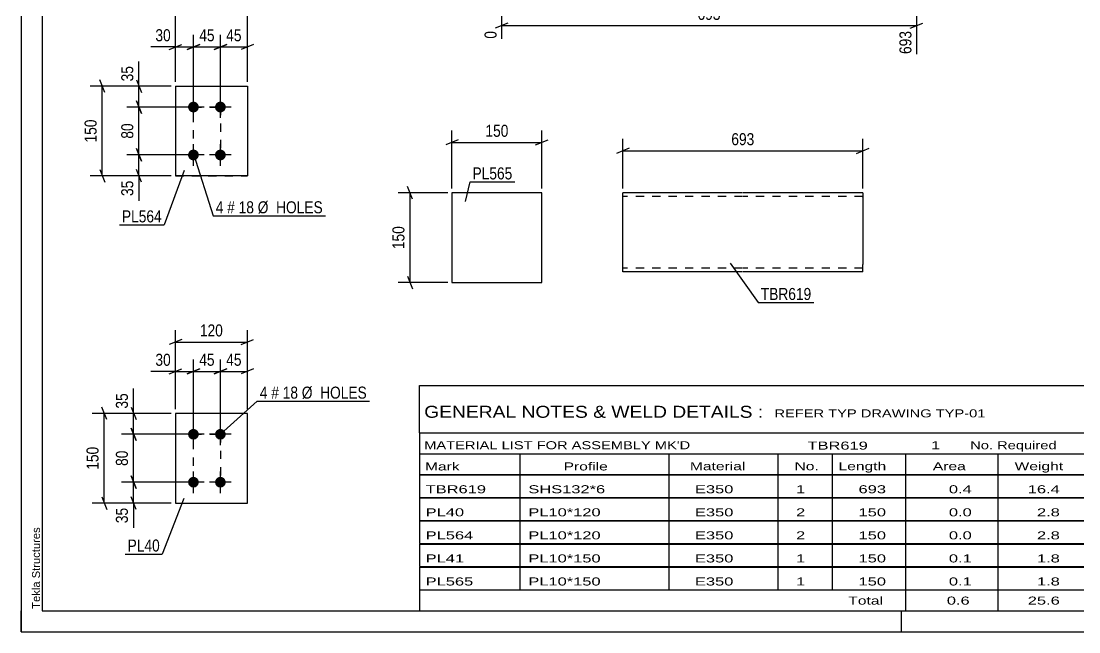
# Model space of a CAD drawing. Header units: millimetres. Extents: x 0 to 420, y 0 to 297.
# Drawn here: x 0 to 252.3, y 0 to 145.7 of the extents above; entities that cross this region are included whole.
import ezdxf

# ---------------------------------------------------------------- set-up
doc = ezdxf.new("R2010")
doc.units = ezdxf.units.MM
doc.linetypes.add('DXK_LINE_DOT2', pattern=[3.9198, 1.9599, -1.9599])
doc.styles.add('Arial', font='ARIAL.TTF', dxfattribs={"height": 0.2})
doc.styles.add('Arial Narrow', font='ARIALN.TTF', dxfattribs={"height": 0.2})

# ---------------------------------------------------------------- blocks, each defined once
blk = doc.blocks.new('Unknown-585758062-1128')
at = {"color": 5, "linetype": 'Continuous'}
for p, q in [((0, 297), (0, 0)), ((5, 292), (5, 5)), ((0, 0), (0, 5)), ((5, 5), (415, 5)), ((210, 0), (210, 5)), ((0, 0), (420, 0))]:
    blk.add_line(p, q, dxfattribs=at)
at = {"color": 174, "linetype": 'Continuous', "style": 'Arial'}
blk.add_text('Tekla Structures', height=1.9102, rotation=90, dxfattribs=at).set_placement((4.5, 5.5))
blk = doc.blocks.new('Part-585758062-1271 - 1220')
at = {"color": 2, "linetype": 'Continuous'}
for p, q in [((53.96, 52.12), (36.81, 52.12)), ((36.81, 52.12), (36.81, 30.7)), ((53.96, 30.7), (53.96, 52.12)), ((36.81, 30.7), (53.96, 30.7))]:
    blk.add_line(p, q, dxfattribs=at)
blk = doc.blocks.new('Bolt-585758062-1256 - 1220')
at = {"linetype": 'Continuous'}
for points in [[(41.1, 45.84, -1), (41.1, 48.41, -1)], [(47.53, 45.84, -1), (47.53, 48.41, -1)], [(41.1, 34.41, -1), (41.1, 36.98, -1)], [(47.53, 34.41, -1), (47.53, 36.98, -1)]]:
    blk.add_hatch(color=1, dxfattribs=at).paths.add_polyline_path(points)
at = {"color": 1, "linetype": 'Continuous'}
for p, q in [((41.1, 44.55), (41.1, 49.7)), ((47.53, 44.55), (47.53, 49.7)), ((43.67, 47.12), (38.53, 47.12)), ((50.1, 47.12), (44.96, 47.12)), ((41.1, 33.12), (41.1, 38.27)), ((47.53, 33.12), (47.53, 38.27)), ((43.67, 35.7), (38.53, 35.7)), ((50.1, 35.7), (44.96, 35.7))]:
    blk.add_line(p, q, dxfattribs=at)
blk = doc.blocks.new('Bolt-585758062-1571 - 1565')
at = {"linetype": 'Continuous'}
for points in [[(41.1, 126.47), (41.37, 126.44), (41.62, 126.36), (41.86, 126.22), (42.06, 126.04), (42.21, 125.83), (42.32, 125.58), (42.38, 125.32), (42.38, 125.05), (42.32, 124.79), (42.21, 124.54), (42.06, 124.32), (41.86, 124.14), (41.62, 124.01), (41.37, 123.93), (41.1, 123.9), (40.83, 123.93), (40.58, 124.01), (40.34, 124.14), (40.15, 124.32), (39.99, 124.54), (39.88, 124.79), (39.82, 125.05), (39.82, 125.32), (39.88, 125.58), (39.99, 125.83), (40.15, 126.04), (40.34, 126.22), (40.58, 126.36), (40.83, 126.44)], [(47.53, 126.47), (47.8, 126.44), (48.05, 126.36), (48.28, 126.22), (48.48, 126.04), (48.64, 125.83), (48.75, 125.58), (48.81, 125.32), (48.81, 125.05), (48.75, 124.79), (48.64, 124.54), (48.48, 124.32), (48.28, 124.14), (48.05, 124.01), (47.8, 123.93), (47.53, 123.9), (47.26, 123.93), (47.01, 124.01), (46.77, 124.14), (46.57, 124.32), (46.42, 124.54), (46.31, 124.79), (46.25, 125.05), (46.25, 125.32), (46.31, 125.58), (46.42, 125.83), (46.57, 126.04), (46.77, 126.22), (47.01, 126.36), (47.26, 126.44)], [(41.1, 115.04), (41.37, 115.01), (41.62, 114.93), (41.86, 114.8), (42.06, 114.62), (42.21, 114.4), (42.32, 114.15), (42.38, 113.89), (42.38, 113.62), (42.32, 113.36), (42.21, 113.11), (42.06, 112.9), (41.86, 112.72), (41.62, 112.58), (41.37, 112.5), (41.1, 112.47), (40.83, 112.5), (40.58, 112.58), (40.34, 112.72), (40.15, 112.9), (39.99, 113.11), (39.88, 113.36), (39.82, 113.62), (39.82, 113.89), (39.88, 114.15), (39.99, 114.4), (40.15, 114.62), (40.34, 114.8), (40.58, 114.93), (40.83, 115.01)], [(47.53, 115.04), (47.8, 115.01), (48.05, 114.93), (48.28, 114.8), (48.48, 114.62), (48.64, 114.4), (48.75, 114.15), (48.81, 113.89), (48.81, 113.62), (48.75, 113.36), (48.64, 113.11), (48.48, 112.9), (48.28, 112.72), (48.05, 112.58), (47.8, 112.5), (47.53, 112.47), (47.26, 112.5), (47.01, 112.58), (46.77, 112.72), (46.57, 112.9), (46.42, 113.11), (46.31, 113.36), (46.25, 113.62), (46.25, 113.89), (46.31, 114.15), (46.42, 114.4), (46.57, 114.62), (46.77, 114.8), (47.01, 114.93), (47.26, 115.01)]]:
    blk.add_hatch(color=1, dxfattribs=at).paths.add_polyline_path(points)
at = {"color": 1, "linetype": 'Continuous'}
for p, q in [((41.1, 122.61), (41.1, 127.76)), ((47.53, 122.61), (47.53, 127.76)), ((43.67, 125.18), (38.53, 125.18)), ((50.1, 125.18), (44.96, 125.18)), ((41.1, 111.18), (41.1, 116.33)), ((47.53, 111.18), (47.53, 116.33)), ((43.67, 113.76), (38.53, 113.76)), ((50.1, 113.76), (44.96, 113.76))]:
    blk.add_line(p, q, dxfattribs=at)
blk = doc.blocks.new('Part-585758062-1586 - 1565')
at = {"color": 2, "linetype": 'Continuous'}
for p, q in [((36.81, 130.18), (53.96, 130.18)), ((36.81, 130.18), (36.81, 108.76)), ((53.96, 130.18), (53.96, 130.18)), ((53.96, 130.18), (53.96, 108.76)), ((53.96, 108.76), (36.81, 108.76)), ((36.81, 108.76), (36.81, 108.76))]:
    blk.add_line(p, q, dxfattribs=at)
at = {"color": 7, "linetype": 'DXK_LINE_DOT2'}
for p, q in [((36.81, 130.18), (53.96, 130.18)), ((53.96, 130.18), (53.96, 130.18)), ((36.81, 108.76), (53.96, 108.76))]:
    blk.add_line(p, q, dxfattribs=at)
blk = doc.blocks.new('Part-585758062-1541 - 1525')
at = {"color": 2, "linetype": 'Continuous'}
for p, q in [((124.21, 104.74), (102.78, 104.74)), ((102.78, 104.74), (102.78, 83.31)), ((124.21, 83.31), (124.21, 104.74)), ((102.78, 83.31), (124.21, 83.31))]:
    blk.add_line(p, q, dxfattribs=at)
blk = doc.blocks.new('Part-585758062-1432 - 1410')
at = {"color": 2, "linetype": 'Continuous'}
for p, q in [((172.11, 104.74), (143.54, 104.74)), ((143.54, 86.01), (143.54, 104.74)), ((200.78, 104.74), (172.21, 104.74)), ((200.78, 104.74), (200.78, 87.59)), ((143.54, 85.88), (143.54, 86.01)), ((172.11, 85.88), (143.54, 85.88)), ((200.78, 85.88), (172.21, 85.88)), ((200.78, 85.88), (200.78, 87.59))]:
    blk.add_line(p, q, dxfattribs=at)
at = {"color": 7, "linetype": 'DXK_LINE_DOT2'}
for p, q in [((172.11, 103.88), (143.54, 103.88)), ((200.78, 103.88), (172.21, 103.88)), ((200.78, 103.88), (200.78, 103.81)), ((200.78, 103.81), (200.78, 103.88)), ((200.78, 103.68), (200.78, 103.81)), ((200.78, 103.81), (200.78, 103.68)), ((143.54, 86.74), (143.54, 86.8)), ((172.11, 86.74), (143.54, 86.74)), ((200.78, 86.74), (172.21, 86.74)), ((200.78, 86.8), (200.78, 87.27)), ((200.78, 86.74), (200.78, 86.8))]:
    blk.add_line(p, q, dxfattribs=at)
blk = doc.blocks.new('Rectangle-585758062-1393 - 1220')
at = {"color": 1, "linetype": 'DXK_LINE_DOT2'}
blk.add_lwpolyline([(41.1, 47.12), (47.53, 47.12), (47.53, 35.7), (41.1, 35.7), (41.1, 47.12)], close=True, dxfattribs=at)
blk = doc.blocks.new('Rectangle-585758062-1701 - 1565')
at = {"color": 1, "linetype": 'DXK_LINE_DOT2'}
blk.add_lwpolyline([(41.1, 125.18), (47.53, 125.18), (47.53, 113.76), (41.1, 113.76), (41.1, 125.18)], close=True, dxfattribs=at)
blk = doc.blocks.new('StraightDimension-585758062-1380 - 1220')
at = {"color": 7, "linetype": 'Continuous'}
for p, q in [((36.81, 53.12), (36.81, 64.97)), ((41.1, 48.12), (41.1, 64.97)), ((35.31, 61.52), (38.31, 62.72)), ((36.81, 62.12), (41.1, 62.12)), ((42.6, 62.72), (39.6, 61.52))]:
    blk.add_line(p, q, dxfattribs=at)
at = {"color": 0}
blk.add_wipeout([(36.29, 62.87), (36.29, 67.07), (31.43, 67.07), (31.43, 62.87)], dxfattribs=at)
at = {"color": 7, "linetype": 'Continuous'}
blk.add_line((36.81, 62.12), (30.91, 62.12), dxfattribs=at)
blk.add_line((36.81, 62.12), (30.91, 62.12), dxfattribs=at)
at = {"color": 3, "style": 'Arial Narrow'}
blk.add_text('30', height=2.863, dxfattribs=at).set_placement((32.03, 63.47))
blk = doc.blocks.new('StraightDimension-585758062-1274 - 1220')
at = {"color": 7, "linetype": 'Continuous'}
for p, q in [((36.81, 53.12), (36.81, 71.97)), ((53.96, 53.12), (53.96, 71.97)), ((38.31, 69.72), (35.31, 68.52)), ((36.81, 69.12), (53.96, 69.12)), ((52.46, 68.52), (55.46, 69.72))]:
    blk.add_line(p, q, dxfattribs=at)
at = {"color": 0}
blk.add_wipeout([(48.73, 69.87), (48.73, 74.07), (42.04, 74.07), (42.04, 69.87)], dxfattribs=at)
at = {"color": 3, "style": 'Arial Narrow'}
blk.add_text('120', height=2.863, dxfattribs=at).set_placement((42.64, 70.47))
blk = doc.blocks.new('StraightDimension-585758062-1299 - 1220')
at = {"color": 7, "linetype": 'Continuous'}
for p, q in [((20.41, 50.62), (19.21, 53.62)), ((35.81, 52.12), (16.96, 52.12)), ((19.81, 30.7), (19.81, 52.12)), ((35.81, 30.7), (16.96, 30.7)), ((19.21, 32.2), (20.41, 29.2))]:
    blk.add_line(p, q, dxfattribs=at)
at = {"color": 0}
blk.add_wipeout([(19.06, 44.75), (14.86, 44.75), (14.86, 38.07), (19.06, 38.07)], dxfattribs=at)
at = {"color": 3, "style": 'Arial Narrow'}
blk.add_text('150', height=2.863, rotation=90.0002, dxfattribs=at).set_placement((18.46, 38.67))
blk = doc.blocks.new('StraightDimension-585758062-1317 - 1220')
at = {"color": 7, "linetype": 'Continuous'}
for p, q in [((40.1, 35.7), (23.96, 35.7)), ((26.21, 37.2), (27.41, 34.2)), ((26.81, 30.7), (26.81, 35.7)), ((35.81, 30.7), (23.96, 30.7)), ((27.41, 29.2), (26.21, 32.2))]:
    blk.add_line(p, q, dxfattribs=at)
at = {"color": 0}
blk.add_wipeout([(26.06, 30.17), (21.86, 30.17), (21.86, 25.32), (26.06, 25.32)], dxfattribs=at)
at = {"color": 7, "linetype": 'Continuous'}
blk.add_line((26.81, 30.7), (26.81, 24.79), dxfattribs=at)
blk.add_line((26.81, 30.7), (26.81, 24.79), dxfattribs=at)
at = {"color": 3, "style": 'Arial Narrow'}
blk.add_text('35', height=2.863, rotation=90.0002, dxfattribs=at).set_placement((25.46, 25.92))
blk = doc.blocks.new('StraightDimension-585758062-1330 - 1220')
at = {"color": 7, "linetype": 'Continuous'}
for p, q in [((26.21, 48.62), (27.41, 45.62)), ((40.1, 47.12), (23.96, 47.12)), ((26.81, 35.7), (26.81, 47.12)), ((40.1, 35.7), (23.96, 35.7)), ((27.41, 34.2), (26.21, 37.2))]:
    blk.add_line(p, q, dxfattribs=at)
at = {"color": 0}
blk.add_wipeout([(26.06, 43.84), (21.86, 43.84), (21.86, 38.98), (26.06, 38.98)], dxfattribs=at)
at = {"color": 3, "style": 'Arial Narrow'}
blk.add_text('80', height=2.863, rotation=90.0002, dxfattribs=at).set_placement((25.46, 39.58))
blk = doc.blocks.new('StraightDimension-585758062-1340 - 1220')
at = {"color": 7, "linetype": 'Continuous'}
for p, q in [((26.21, 53.62), (27.41, 50.62)), ((35.81, 52.12), (23.96, 52.12)), ((26.81, 47.12), (26.81, 52.12)), ((27.41, 45.62), (26.21, 48.62)), ((40.1, 47.12), (23.96, 47.12))]:
    blk.add_line(p, q, dxfattribs=at)
at = {"color": 0}
blk.add_wipeout([(26.06, 57.51), (21.86, 57.51), (21.86, 52.65), (26.06, 52.65)], dxfattribs=at)
at = {"color": 7, "linetype": 'Continuous'}
blk.add_line((26.81, 52.12), (26.81, 58.03), dxfattribs=at)
blk.add_line((26.81, 52.12), (26.81, 58.03), dxfattribs=at)
at = {"color": 3, "style": 'Arial Narrow'}
blk.add_text('35', height=2.863, rotation=90.0002, dxfattribs=at).set_placement((25.46, 53.25))
blk = doc.blocks.new('StraightDimension-585758062-1354 - 1220')
at = {"color": 7, "linetype": 'Continuous'}
for p, q in [((47.53, 48.12), (47.53, 64.97)), ((53.96, 53.12), (53.96, 64.97)), ((46.03, 61.52), (49.03, 62.72)), ((47.53, 62.12), (53.96, 62.12)), ((55.46, 62.72), (52.46, 61.52))]:
    blk.add_line(p, q, dxfattribs=at)
at = {"color": 0}
blk.add_wipeout([(53.17, 62.87), (53.17, 67.07), (48.32, 67.07), (48.32, 62.87)], dxfattribs=at)
at = {"color": 3, "style": 'Arial Narrow'}
blk.add_text('45', height=2.863, dxfattribs=at).set_placement((48.92, 63.47))
blk = doc.blocks.new('StraightDimension-585758062-1370 - 1220')
at = {"color": 7, "linetype": 'Continuous'}
for p, q in [((41.1, 48.12), (41.1, 64.97)), ((47.53, 48.12), (47.53, 64.97)), ((39.6, 61.52), (42.6, 62.72)), ((41.1, 62.12), (47.53, 62.12)), ((49.03, 62.72), (46.03, 61.52))]:
    blk.add_line(p, q, dxfattribs=at)
at = {"color": 0}
blk.add_wipeout([(46.74, 62.87), (46.74, 67.07), (41.89, 67.07), (41.89, 62.87)], dxfattribs=at)
at = {"color": 3, "style": 'Arial Narrow'}
blk.add_text('45', height=2.863, dxfattribs=at).set_placement((42.49, 63.47))
blk = doc.blocks.new('StraightDimension-585758062-1588 - 1565')
at = {"color": 7, "linetype": 'Continuous'}
for p, q in [((36.81, 131.18), (36.81, 150.85)), ((53.96, 131.18), (53.96, 150.85)), ((38.31, 148.6), (35.31, 147.4)), ((36.81, 148), (53.96, 148)), ((52.46, 147.4), (55.46, 148.6))]:
    blk.add_line(p, q, dxfattribs=at)
at = {"color": 0}
blk.add_wipeout([(48.73, 148.75), (48.73, 152.95), (42.04, 152.95), (42.04, 148.75)], dxfattribs=at)
at = {"color": 3, "style": 'Arial Narrow'}
blk.add_text('120', height=2.863, dxfattribs=at).set_placement((42.64, 149.35))
blk = doc.blocks.new('StraightDimension-585758062-1688 - 1565')
at = {"color": 7, "linetype": 'Continuous'}
for p, q in [((27.5, 131.68), (28.7, 128.68)), ((35.81, 130.18), (25.25, 130.18)), ((28.1, 125.18), (28.1, 130.18)), ((28.7, 123.68), (27.5, 126.68)), ((40.1, 125.18), (25.25, 125.18))]:
    blk.add_line(p, q, dxfattribs=at)
at = {"color": 0}
blk.add_wipeout([(27.35, 135.57), (23.15, 135.57), (23.15, 130.71), (27.35, 130.71)], dxfattribs=at)
at = {"color": 7, "linetype": 'Continuous'}
blk.add_line((28.1, 130.18), (28.1, 136.09), dxfattribs=at)
blk.add_line((28.1, 130.18), (28.1, 136.09), dxfattribs=at)
at = {"color": 3, "style": 'Arial Narrow'}
blk.add_text('35', height=2.863, rotation=90.0002, dxfattribs=at).set_placement((26.75, 131.31))
blk = doc.blocks.new('StraightDimension-585758062-1624 - 1565')
at = {"color": 7, "linetype": 'Continuous'}
for p, q in [((41.1, 126.18), (41.1, 142.38)), ((47.53, 126.18), (47.53, 142.38)), ((39.6, 138.93), (42.6, 140.13)), ((41.1, 139.53), (47.53, 139.53)), ((49.03, 140.13), (46.03, 138.93))]:
    blk.add_line(p, q, dxfattribs=at)
at = {"color": 0}
blk.add_wipeout([(46.74, 140.28), (46.74, 144.48), (41.89, 144.48), (41.89, 140.28)], dxfattribs=at)
at = {"color": 3, "style": 'Arial Narrow'}
blk.add_text('45', height=2.863, dxfattribs=at).set_placement((42.49, 140.88))
blk = doc.blocks.new('StraightDimension-585758062-1608 - 1565')
at = {"color": 7, "linetype": 'Continuous'}
for p, q in [((47.53, 126.18), (47.53, 142.38)), ((53.96, 131.18), (53.96, 142.38)), ((46.03, 138.93), (49.03, 140.13)), ((47.53, 139.53), (53.96, 139.53)), ((55.46, 140.13), (52.46, 138.93))]:
    blk.add_line(p, q, dxfattribs=at)
at = {"color": 0}
blk.add_wipeout([(53.17, 140.28), (53.17, 144.48), (48.32, 144.48), (48.32, 140.28)], dxfattribs=at)
at = {"color": 3, "style": 'Arial Narrow'}
blk.add_text('45', height=2.863, dxfattribs=at).set_placement((48.92, 140.88))
blk = doc.blocks.new('StraightDimension-585758062-1634 - 1565')
at = {"color": 7, "linetype": 'Continuous'}
for p, q in [((36.81, 131.18), (36.81, 142.38)), ((41.1, 126.18), (41.1, 142.38)), ((35.31, 138.93), (38.31, 140.13)), ((36.81, 139.53), (41.1, 139.53)), ((42.6, 140.13), (39.6, 138.93))]:
    blk.add_line(p, q, dxfattribs=at)
at = {"color": 0}
blk.add_wipeout([(36.29, 140.28), (36.29, 144.48), (31.43, 144.48), (31.43, 140.28)], dxfattribs=at)
at = {"color": 7, "linetype": 'Continuous'}
blk.add_line((36.81, 139.53), (30.91, 139.53), dxfattribs=at)
blk.add_line((36.81, 139.53), (30.91, 139.53), dxfattribs=at)
at = {"color": 3, "style": 'Arial Narrow'}
blk.add_text('30', height=2.863, dxfattribs=at).set_placement((32.03, 140.88))
blk = doc.blocks.new('StraightDimension-585758062-1648 - 1565')
at = {"color": 7, "linetype": 'Continuous'}
for p, q in [((19.95, 128.68), (18.75, 131.68)), ((35.81, 130.18), (16.5, 130.18)), ((19.35, 108.76), (19.35, 130.18)), ((35.81, 108.76), (16.5, 108.76)), ((18.75, 110.26), (19.95, 107.26))]:
    blk.add_line(p, q, dxfattribs=at)
at = {"color": 0}
blk.add_wipeout([(18.6, 122.81), (14.4, 122.81), (14.4, 116.13), (18.6, 116.13)], dxfattribs=at)
at = {"color": 3, "style": 'Arial Narrow'}
blk.add_text('150', height=2.863, rotation=90.0002, dxfattribs=at).set_placement((18, 116.73))
blk = doc.blocks.new('StraightDimension-585758062-1665 - 1565')
at = {"color": 7, "linetype": 'Continuous'}
for p, q in [((40.1, 113.76), (25.25, 113.76)), ((27.5, 115.26), (28.7, 112.26)), ((28.1, 108.76), (28.1, 113.76)), ((35.81, 108.76), (25.25, 108.76)), ((28.7, 107.26), (27.5, 110.26))]:
    blk.add_line(p, q, dxfattribs=at)
at = {"color": 0}
blk.add_wipeout([(27.35, 108.23), (23.15, 108.23), (23.15, 103.37), (27.35, 103.37)], dxfattribs=at)
at = {"color": 7, "linetype": 'Continuous'}
blk.add_line((28.1, 108.76), (28.1, 102.85), dxfattribs=at)
blk.add_line((28.1, 108.76), (28.1, 102.85), dxfattribs=at)
at = {"color": 3, "style": 'Arial Narrow'}
blk.add_text('35', height=2.863, rotation=90.0002, dxfattribs=at).set_placement((26.75, 103.97))
blk = doc.blocks.new('StraightDimension-585758062-1678 - 1565')
at = {"color": 7, "linetype": 'Continuous'}
for p, q in [((27.5, 126.68), (28.7, 123.68)), ((40.1, 125.18), (25.25, 125.18)), ((28.1, 113.76), (28.1, 125.18)), ((40.1, 113.76), (25.25, 113.76)), ((28.7, 112.26), (27.5, 115.26))]:
    blk.add_line(p, q, dxfattribs=at)
at = {"color": 0}
blk.add_wipeout([(27.35, 121.9), (23.15, 121.9), (23.15, 117.04), (27.35, 117.04)], dxfattribs=at)
at = {"color": 3, "style": 'Arial Narrow'}
blk.add_text('80', height=2.863, rotation=90.0002, dxfattribs=at).set_placement((26.75, 117.64))
blk = doc.blocks.new('StraightDimension-585758062-2192 - 1923')
at = {"color": 7, "linetype": 'Continuous'}
for p, q in [((114.62, 158.79), (114.62, 141.49)), ((213.58, 158.79), (213.58, 137.84)), ((116.12, 145.22), (113.12, 144.02)), ((114.62, 144.62), (213.58, 144.62)), ((212.08, 144.02), (215.08, 145.22))]:
    blk.add_line(p, q, dxfattribs=at)
at = {"color": 0}
blk.add_wipeout([(167.44, 145.37), (167.44, 149.57), (160.76, 149.57), (160.76, 145.37)], dxfattribs=at)
at = {"color": 0, "linetype": 'Continuous'}
for points in [[(114.02, 143.92), (109.82, 143.92), (109.82, 140.89), (114.02, 140.89)], [(212.98, 143.92), (208.78, 143.92), (208.78, 137.24), (212.98, 137.24)]]:
    blk.add_wipeout(points, dxfattribs=at)
at = {"color": 3, "style": 'Arial Narrow'}
blk.add_text('693', height=2.863, dxfattribs=at).set_placement((161.36, 145.97))
at = {"color": 3, "linetype": 'Continuous', "style": 'Arial Narrow'}
for s, height, p in [('0', 2.86, (113.42, 141.49)), ('693', 2.863, (212.38, 137.84))]:
    blk.add_text(s, height=height, rotation=90.0002, dxfattribs=at).set_placement(p)
blk = doc.blocks.new('StraightDimension-585758062-1543 - 1525')
at = {"color": 7, "linetype": 'Continuous'}
for p, q in [((102.78, 105.74), (102.78, 119.59)), ((124.21, 105.74), (124.21, 119.59)), ((104.28, 117.34), (101.28, 116.14)), ((102.78, 116.74), (124.21, 116.74)), ((122.71, 116.14), (125.71, 117.34))]:
    blk.add_line(p, q, dxfattribs=at)
at = {"color": 0}
blk.add_wipeout([(116.84, 117.49), (116.84, 121.69), (110.16, 121.69), (110.16, 117.49)], dxfattribs=at)
at = {"color": 3, "style": 'Arial Narrow'}
blk.add_text('150', height=2.863, dxfattribs=at).set_placement((110.76, 118.09))
blk = doc.blocks.new('StraightDimension-585758062-1554 - 1525')
at = {"color": 7, "linetype": 'Continuous'}
for p, q in [((93.38, 103.24), (92.18, 106.24)), ((101.78, 104.74), (89.93, 104.74)), ((92.78, 83.31), (92.78, 104.74)), ((101.78, 83.31), (89.93, 83.31)), ((92.18, 84.81), (93.38, 81.81))]:
    blk.add_line(p, q, dxfattribs=at)
at = {"color": 0}
blk.add_wipeout([(92.03, 97.37), (87.83, 97.37), (87.83, 90.69), (92.03, 90.69)], dxfattribs=at)
at = {"color": 3, "style": 'Arial Narrow'}
blk.add_text('150', height=2.863, rotation=90.0002, dxfattribs=at).set_placement((91.43, 91.29))
blk = doc.blocks.new('StraightDimension-585758062-1510 - 1410')
at = {"color": 7, "linetype": 'Continuous'}
for p, q in [((143.54, 105.74), (143.54, 117.59)), ((200.78, 105.74), (200.78, 117.59)), ((145.04, 115.34), (142.04, 114.14)), ((143.54, 114.74), (200.78, 114.74)), ((199.28, 114.14), (202.28, 115.34))]:
    blk.add_line(p, q, dxfattribs=at)
at = {"color": 0}
blk.add_wipeout([(175.5, 115.49), (175.5, 119.69), (168.82, 119.69), (168.82, 115.49)], dxfattribs=at)
at = {"color": 3, "style": 'Arial Narrow'}
blk.add_text('693', height=2.863, dxfattribs=at).set_placement((169.42, 116.09))
blk = doc.blocks.new('Unknown-585758062-3470')
at = {"color": 7, "linetype": 'Continuous'}
for p, q in [((95, 58.75), (255, 58.75)), ((95, 47.5), (95, 58.75)), ((255, 58.75), (255, 47.5)), ((95, 47.5), (255, 47.5)), ((95, 47.5), (95, 42.5)), ((255, 47.5), (255, 42.5)), ((95, 42.5), (255, 42.5)), ((95, 42.5), (95, 37.5)), ((119, 42.5), (119, 37.5)), ((154.5, 42.5), (154.5, 37.5)), ((180.5, 42.5), (180.5, 37.5)), ((193.5, 42.5), (193.5, 37.5)), ((211, 42.5), (211, 37.5)), ((233, 42.5), (233, 37.5)), ((255, 42.5), (255, 37.5)), ((95, 37.5), (255, 37.5)), ((95, 37.45), (95, 32.05)), ((95, 37.45), (255, 37.45)), ((119, 37.5), (119, 32)), ((154.5, 37.5), (154.5, 32)), ((180.5, 37.5), (180.5, 32)), ((193.5, 37.5), (193.5, 32)), ((211, 37.5), (211, 32)), ((233, 37.5), (233, 32)), ((255, 37.45), (255, 32.05)), ((95, 32.05), (255, 32.05)), ((95, 31.95), (95, 26.55)), ((95, 31.95), (255, 31.95)), ((119, 32), (119, 26.5)), ((154.5, 32), (154.5, 26.5)), ((180.5, 32), (180.5, 26.5)), ((193.5, 32), (193.5, 26.5)), ((211, 32), (211, 26.5)), ((233, 32), (233, 26.5)), ((255, 31.95), (255, 26.55)), ((95, 26.55), (255, 26.55)), ((95, 26.45), (95, 21.05)), ((95, 26.45), (255, 26.45)), ((119, 26.5), (119, 21)), ((154.5, 26.5), (154.5, 21)), ((180.5, 26.5), (180.5, 21)), ((193.5, 26.5), (193.5, 21)), ((211, 26.5), (211, 21)), ((233, 26.5), (233, 21)), ((255, 26.45), (255, 21.05)), ((95, 21.05), (255, 21.05)), ((95, 20.95), (95, 15.55)), ((95, 20.95), (255, 20.95)), ((119, 21), (119, 15.5)), ((154.5, 21), (154.5, 15.5)), ((180.5, 21), (180.5, 15.5)), ((193.5, 21), (193.5, 15.5)), ((211, 21), (211, 15.5)), ((233, 21), (233, 15.5)), ((255, 20.95), (255, 15.55)), ((95, 15.55), (255, 15.55)), ((95, 15.45), (95, 10.05)), ((95, 15.45), (255, 15.45)), ((119, 15.5), (119, 10)), ((154.5, 15.5), (154.5, 10)), ((180.5, 15.5), (180.5, 10)), ((193.5, 15.5), (193.5, 10)), ((211, 15.5), (211, 10)), ((233, 15.5), (233, 10)), ((255, 15.45), (255, 10.05)), ((95, 10.05), (255, 10.05)), ((95, 10), (255, 10)), ((95, 10), (95, 5)), ((211, 10), (211, 5)), ((233, 10), (233, 5)), ((255, 10), (255, 5)), ((95, 5), (255, 5))]:
    blk.add_line(p, q, dxfattribs=at)
at = {"color": 7, "style": 'Arial Narrow'}
for s, height, width, p in [('GENERAL NOTES & WELD DETAILS :', 2.8633, 1.4, (96.15, 51.06)), ('REFER TYP DRAWING TYP-01', 1.9089, 1.6, (179.7, 51.16)), ("MATERIAL LIST FOR ASSEMBLY MK'D", 1.9089, 1.6, (96.15, 43.56)), ('1', 1.91, 1.794707, (217.08, 43.56)), ('No. Required', 1.9089, 1.6, (226.41, 43.56)), ('TBR619', 1.909, 1.794707, (187.59, 43.47)), ('Mark', 1.909, 1.7, (96.34, 38.5)), ('Profile', 1.909, 1.7, (129.41, 38.5)), ('Material', 1.909, 1.7, (159.54, 38.56)), ('No.', 1.909, 1.7, (184.5, 38.56)), ('Length', 1.909, 1.7, (195, 38.56)), ('Area', 1.909, 1.7, (217.5, 38.56)), ('Weight', 1.909, 1.7, (237, 38.56))]:
    blk.add_text(s, height=height, dxfattribs=dict(at, width=width)).set_placement(p)
at = {"color": 7, "linetype": 'Continuous', "style": 'Arial Narrow'}
for s, height, width, p in [('TBR619', 1.909, 1.794707, (96.5, 33.06)), ('SHS132*6', 1.909, 1.794707, (121, 33.06)), ('E350', 1.909, 1.794707, (160.74, 33.06)), ('1', 1.91, 1.794707, (184.86, 33.06)), ('693', 1.909, 1.794707, (199.77, 33.06)), ('0.4', 1.909, 1.794707, (221.32, 33.06)), ('16.4', 1.909, 1.794707, (240.14, 33.06)), ('PL40', 1.909, 1.794707, (96.5, 27.56)), ('PL10*120', 1.909, 1.794707, (121, 27.56)), ('E350', 1.909, 1.794707, (160.74, 27.56)), ('2', 1.91, 1.794707, (184.86, 27.56)), ('150', 1.909, 1.794707, (199.77, 27.56)), ('0.0', 1.909, 1.794707, (221.32, 27.56)), ('2.8', 1.909, 1.794707, (242.33, 27.56)), ('PL564', 1.909, 1.794707, (96.5, 22.06)), ('PL10*120', 1.909, 1.794707, (121, 22.06)), ('E350', 1.909, 1.794707, (160.74, 22.06)), ('2', 1.91, 1.794707, (184.86, 22.06)), ('150', 1.909, 1.794707, (199.77, 22.06)), ('0.0', 1.909, 1.794707, (221.32, 22.06)), ('2.8', 1.909, 1.794707, (242.33, 22.06)), ('PL41', 1.909, 1.794707, (96.5, 16.56)), ('PL10*150', 1.909, 1.794707, (121, 16.56)), ('E350', 1.909, 1.794707, (160.74, 16.56)), ('1', 1.91, 1.794707, (184.86, 16.56)), ('150', 1.909, 1.794707, (199.77, 16.56)), ('0.1', 1.909, 1.794707, (221.32, 16.56)), ('1.8', 1.909, 1.794707, (242.33, 16.56)), ('PL565', 1.909, 1.794707, (96.5, 11.06)), ('PL10*150', 1.909, 1.794707, (121, 11.06)), ('E350', 1.909, 1.794707, (160.74, 11.06)), ('1', 1.91, 1.794707, (184.86, 11.06)), ('150', 1.909, 1.794707, (199.77, 11.06)), ('0.1', 1.909, 1.794707, (221.32, 11.06)), ('1.8', 1.909, 1.794707, (242.33, 11.06)), ('Total', 1.909, 1.7, (197.33, 6.5)), ('0.6', 1.909, 1.794707, (220.83, 6.5)), ('25.6', 1.909, 1.794707, (240.14, 6.5))]:
    blk.add_text(s, height=height, dxfattribs=dict(at, width=width)).set_placement(p)
blk = doc.blocks.new('Mark-585758062-1267 - 1220')
at = {"color": 0}
blk.add_wipeout([(33.08, 19.16), (33.08, 22.16), (25.4, 22.16), (25.4, 19.16)], dxfattribs=at)
blk.add_wipeout([(33.08, 19.16), (33.08, 22.16), (25.4, 22.16), (25.4, 19.16)], dxfattribs=at)
at = {"color": 30, "linetype": 'Continuous'}
for p in [(38.82, 31.81), (24.8, 18.56)]:
    blk.add_line(p, (33.68, 18.56), dxfattribs=at)
at = {"color": 3, "style": 'Arial Narrow'}
blk.add_text('PL40', height=2.863, dxfattribs=at).set_placement((25.4, 19.16))
blk = doc.blocks.new('Mark-585758062-1251 - 1220')
at = {"color": 0}
blk.add_wipeout([(58.77, 55.63), (58.77, 58.63), (56.94, 58.63), (56.94, 55.63)], dxfattribs=at)
blk.add_wipeout([(58.77, 55.63), (58.77, 58.63), (56.94, 58.63), (56.94, 55.63)], dxfattribs=at)
at = {"color": 7, "linetype": 'Continuous'}
blk.add_line((47.53, 47.12), (56.34, 55.03), dxfattribs=at)
at = {"color": 0}
blk.add_wipeout([(61.5, 55.63), (61.5, 58.63), (59.67, 58.63), (59.67, 55.63)], dxfattribs=at)
blk.add_wipeout([(61.5, 55.63), (61.5, 58.63), (59.67, 58.63), (59.67, 55.63)], dxfattribs=at)
at = {"color": 3, "style": 'Arial Narrow'}
blk.add_text('4', height=2.86, dxfattribs=at).set_placement((56.94, 55.63))
at = {"color": 0}
blk.add_wipeout([(66.05, 55.63), (66.05, 58.63), (62.4, 58.63), (62.4, 55.63)], dxfattribs=at)
blk.add_wipeout([(66.05, 55.63), (66.05, 58.63), (62.4, 58.63), (62.4, 55.63)], dxfattribs=at)
at = {"color": 3, "style": 'Arial Narrow'}
blk.add_text('#', height=2.86, dxfattribs=at).set_placement((59.67, 55.63))
at = {"color": 0}
blk.add_wipeout([(82.48, 55.63), (82.48, 58.63), (66.95, 58.63), (66.95, 55.63)], dxfattribs=at)
blk.add_wipeout([(82.48, 55.63), (82.48, 58.63), (66.95, 58.63), (66.95, 55.63)], dxfattribs=at)
at = {"color": 7, "linetype": 'Continuous'}
blk.add_line((56.34, 55.03), (83.08, 55.03), dxfattribs=at)
at = {"color": 3, "style": 'Arial Narrow'}
for s, p in [('18', (62.4, 55.63)), ('Ø  HOLES', (66.95, 55.63))]:
    blk.add_text(s, height=2.863, dxfattribs=at).set_placement(p)
blk = doc.blocks.new('Mark-585758062-1567 - 1565')
at = {"color": 0}
blk.add_wipeout([(48.26, 99.84), (48.26, 102.84), (46.43, 102.84), (46.43, 99.84)], dxfattribs=at)
blk.add_wipeout([(48.26, 99.84), (48.26, 102.84), (46.43, 102.84), (46.43, 99.84)], dxfattribs=at)
at = {"color": 7, "linetype": 'Continuous'}
blk.add_line((41.15, 114.06), (45.83, 99.24), dxfattribs=at)
at = {"color": 0}
blk.add_wipeout([(50.99, 99.84), (50.99, 102.84), (49.16, 102.84), (49.16, 99.84)], dxfattribs=at)
blk.add_wipeout([(50.99, 99.84), (50.99, 102.84), (49.16, 102.84), (49.16, 99.84)], dxfattribs=at)
at = {"color": 3, "style": 'Arial Narrow'}
blk.add_text('4', height=2.86, dxfattribs=at).set_placement((46.43, 99.84))
at = {"color": 0}
blk.add_wipeout([(55.54, 99.84), (55.54, 102.84), (51.89, 102.84), (51.89, 99.84)], dxfattribs=at)
blk.add_wipeout([(55.54, 99.84), (55.54, 102.84), (51.89, 102.84), (51.89, 99.84)], dxfattribs=at)
at = {"color": 3, "style": 'Arial Narrow'}
blk.add_text('#', height=2.86, dxfattribs=at).set_placement((49.16, 99.84))
at = {"color": 0}
blk.add_wipeout([(71.97, 99.84), (71.97, 102.84), (56.44, 102.84), (56.44, 99.84)], dxfattribs=at)
blk.add_wipeout([(71.97, 99.84), (71.97, 102.84), (56.44, 102.84), (56.44, 99.84)], dxfattribs=at)
at = {"color": 7, "linetype": 'Continuous'}
blk.add_line((45.83, 99.24), (72.57, 99.24), dxfattribs=at)
at = {"color": 3, "style": 'Arial Narrow'}
for s, p in [('18', (51.89, 99.84)), ('Ø  HOLES', (56.44, 99.84))]:
    blk.add_text(s, height=2.863, dxfattribs=at).set_placement(p)
blk = doc.blocks.new('Mark-585758062-1582 - 1565')
at = {"color": 0}
blk.add_wipeout([(33.55, 97.68), (33.55, 100.68), (24.04, 100.68), (24.04, 97.68)], dxfattribs=at)
blk.add_wipeout([(33.55, 97.68), (33.55, 100.68), (24.04, 100.68), (24.04, 97.68)], dxfattribs=at)
at = {"color": 30, "linetype": 'Continuous'}
for p in [(38.87, 110.04), (23.44, 97.08)]:
    blk.add_line(p, (34.15, 97.08), dxfattribs=at)
at = {"color": 3, "style": 'Arial Narrow'}
blk.add_text('PL564', height=2.863, dxfattribs=at).set_placement((24.04, 97.68))
blk = doc.blocks.new('Mark-585758062-1537 - 1525')
at = {"color": 0}
blk.add_wipeout([(117.18, 107.93), (117.18, 110.93), (107.68, 110.93), (107.68, 107.93)], dxfattribs=at)
blk.add_wipeout([(117.18, 107.93), (117.18, 110.93), (107.68, 110.93), (107.68, 107.93)], dxfattribs=at)
at = {"color": 30, "linetype": 'Continuous'}
for p, q in [((106.03, 102.65), (107.08, 107.33)), ((107.08, 107.33), (117.78, 107.33))]:
    blk.add_line(p, q, dxfattribs=at)
at = {"color": 3, "style": 'Arial Narrow'}
blk.add_text('PL565', height=2.863, dxfattribs=at).set_placement((107.68, 107.93))
blk = doc.blocks.new('Mark-585758062-1428 - 1410')
at = {"color": 0}
blk.add_wipeout([(188.5, 79.16), (188.5, 82.16), (176.45, 82.16), (176.45, 79.16)], dxfattribs=at)
blk.add_wipeout([(188.5, 79.16), (188.5, 82.16), (176.45, 82.16), (176.45, 79.16)], dxfattribs=at)
at = {"color": 30, "linetype": 'Continuous'}
for p, q in [((169.16, 87.94), (175.85, 78.56)), ((175.85, 78.56), (189.1, 78.56))]:
    blk.add_line(p, q, dxfattribs=at)
at = {"color": 3, "style": 'Arial Narrow'}
blk.add_text('TBR619', height=2.863, dxfattribs=at).set_placement((176.45, 79.16))

msp = doc.modelspace()

# ---------------------------------------------------------------- block references
for name in ['Unknown-585758062-1128', 'Part-585758062-1586 - 1565', 'Bolt-585758062-1571 - 1565', 'Rectangle-585758062-1701 - 1565', 'Part-585758062-1541 - 1525', 'Part-585758062-1432 - 1410', 'Unknown-585758062-3470', 'Part-585758062-1271 - 1220', 'Bolt-585758062-1256 - 1220', 'Rectangle-585758062-1393 - 1220']:
    msp.add_blockref(name, (0, 0))

# ---------------------------------------------------------------- next in the draw order: block references
for name in ['StraightDimension-585758062-2192 - 1923', 'StraightDimension-585758062-1588 - 1565', 'StraightDimension-585758062-1543 - 1525', 'StraightDimension-585758062-1510 - 1410', 'Mark-585758062-1428 - 1410', 'StraightDimension-585758062-1380 - 1220']:
    msp.add_blockref(name, (0, 0))

# ---------------------------------------------------------------- next in the draw order: block references
for name in ['StraightDimension-585758062-1688 - 1565', 'Mark-585758062-1537 - 1525', 'StraightDimension-585758062-1554 - 1525', 'StraightDimension-585758062-1274 - 1220']:
    msp.add_blockref(name, (0, 0))

# ---------------------------------------------------------------- next in the draw order: block references
for name in ['StraightDimension-585758062-1624 - 1565', 'StraightDimension-585758062-1354 - 1220', 'StraightDimension-585758062-1299 - 1220']:
    msp.add_blockref(name, (0, 0))

# ---------------------------------------------------------------- next in the draw order: block references
for name in ['StraightDimension-585758062-1634 - 1565', 'StraightDimension-585758062-1608 - 1565', 'StraightDimension-585758062-1317 - 1220']:
    msp.add_blockref(name, (0, 0))

# ---------------------------------------------------------------- next in the draw order: block references
for name in ['StraightDimension-585758062-1648 - 1565', 'StraightDimension-585758062-1330 - 1220', 'Mark-585758062-1267 - 1220']:
    msp.add_blockref(name, (0, 0))

# ---------------------------------------------------------------- next in the draw order: block references
for name in ['StraightDimension-585758062-1665 - 1565', 'StraightDimension-585758062-1340 - 1220']:
    msp.add_blockref(name, (0, 0))

# ---------------------------------------------------------------- next in the draw order: block references
for name in ['StraightDimension-585758062-1678 - 1565', 'Mark-585758062-1582 - 1565', 'StraightDimension-585758062-1370 - 1220']:
    msp.add_blockref(name, (0, 0))

# ---------------------------------------------------------------- next in the draw order: block references
for name in ['Mark-585758062-1567 - 1565', 'Mark-585758062-1251 - 1220']:
    msp.add_blockref(name, (0, 0))

doc.saveas('drawing.dxf')
